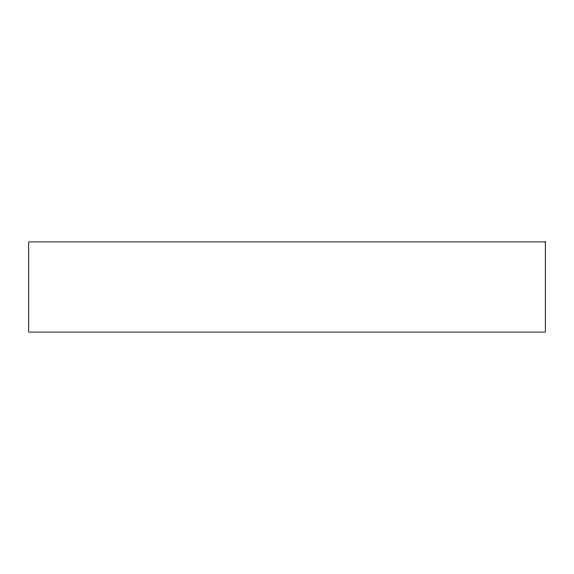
<?xml version="1.0" encoding="UTF-8"?>
<svg xmlns="http://www.w3.org/2000/svg" width="574" height="574" viewBox="0 0 574 574"><rect width="100%" height="100%" fill="white"/><g stroke="black" fill="none" stroke-linecap="round" stroke-linejoin="round"><path stroke-width="0.86" d="M545.3 241.898L28.7 241.898L28.7 332.102L545.3 332.102L545.3 241.898"/></g></svg>
